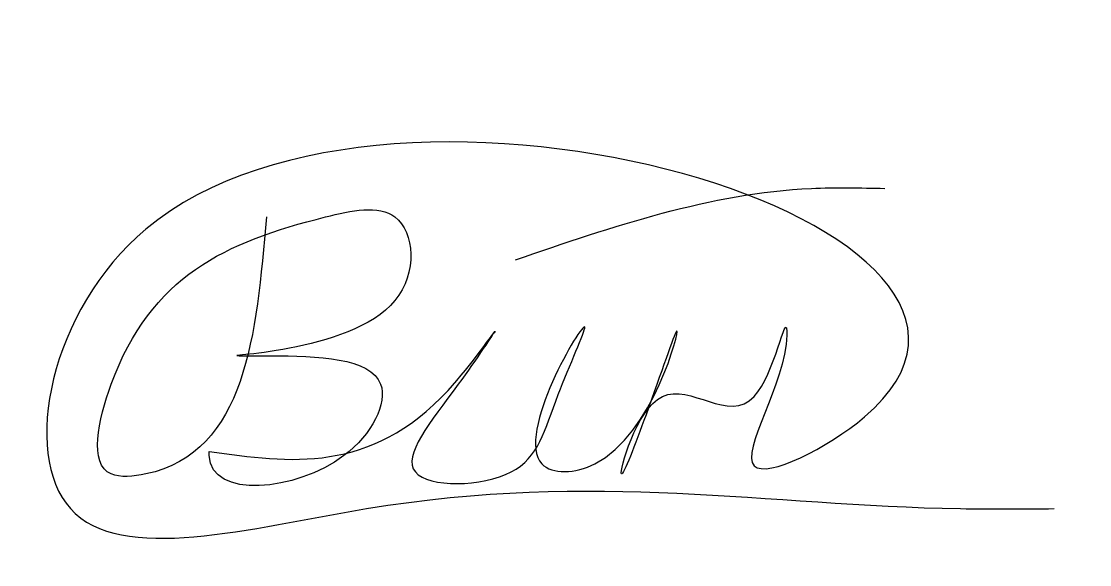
# Model space of a CAD drawing. Header units: inches. Extents: x 0.112 to 0.495, y 0.06 to 0.255.
import ezdxf

# ---------------------------------------------------------------- set-up
doc = ezdxf.new("R2010")
doc.units = ezdxf.units.IN
doc.header["$MEASUREMENT"] = 0

msp = doc.modelspace()

# ---------------------------------------------------------------- linework, layer by layer
at = {"color": 5}
for points in [[(0.1798, 0.1005), (0.2654, 0.12243), (0.28222, 0.14364), (0.26906, 0.12463), (0.25369, 0.09319), (0.28808, 0.09319), (0.3049, 0.12097), (0.31441, 0.1451), (0.29905, 0.09611), (0.31807, 0.09611), (0.34734, 0.14364), (0.33636, 0.11366), (0.32758, 0.09246), (0.34222, 0.12024), (0.37514, 0.12024), (0.38684, 0.14364), (0.38684, 0.14217), (0.37514, 0.09538), (0.41465, 0.11293), (0.15712, 0.18019), (0.13005, 0.08003), (0.23613, 0.08003), (0.44903, 0.08003), (0.48268, 0.08003)], [(0.28954, 0.16923), (0.39562, 0.19481), (0.42196, 0.19481)], [(0.20028, 0.18458), (0.15712, 0.09246), (0.14468, 0.09246), (0.14468, 0.12463), (0.2215, 0.18458), (0.24638, 0.18458), (0.24638, 0.1546), (0.1915, 0.13486), (0.20175, 0.13486), (0.24125, 0.12463), (0.22809, 0.09904), (0.1798, 0.09904), (0.1798, 0.1005)]]:
    msp.add_spline(points, degree=3, dxfattribs=at)

doc.saveas('drawing.dxf')
